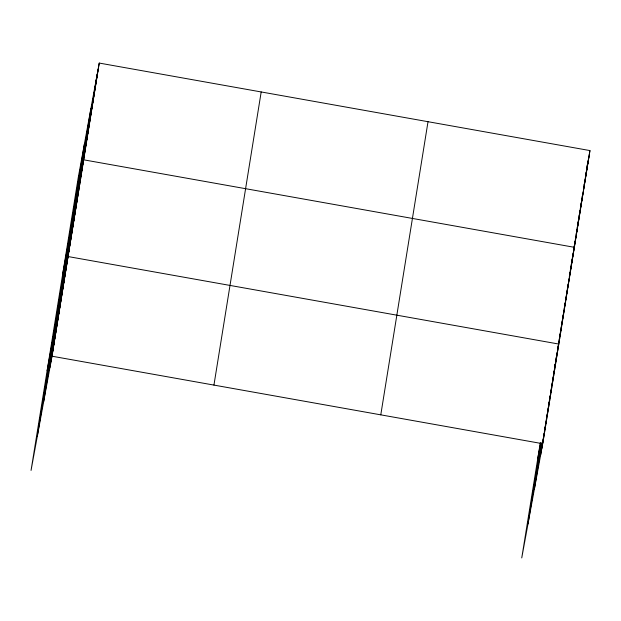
<?xml version="1.0" encoding="UTF-8"?>
<svg xmlns="http://www.w3.org/2000/svg" width="621" height="621" viewBox="0 0 621 621"><rect width="100%" height="100%" fill="white"/><g stroke="black" fill="none" stroke-linecap="round" stroke-linejoin="round"><path stroke-width="0.93" d="M37.276 436.493L84.518 143.35M43.695 401.531L90.938 108.388M49.921 367.601L97.163 74.458M99.251 63.07L78.293 177.28L31.05 470.423L52.009 356.213L99.251 63.07L589.95 150.577L542.707 443.72L521.749 557.93L540.317 442.711M213.942 385.09L261.185 91.947M380.782 414.844L428.016 121.7M527.974 523.992L541.023 443.014M534.394 489.038L541.846 442.757M540.619 455.108L543.491 437.308M544.058 433.745L543.631 436.416L545.719 425.036M544.345 431.968L545.929 422.179M546.216 420.401L546.496 418.616M546.783 416.838L549.732 400.118M548.079 408.828L548.506 406.157M549.655 399.039L548.654 405.272L550.742 393.885M549.942 397.261L550.229 395.484M551.518 387.473L550.656 392.814L552.744 381.426M551.805 385.695L553.528 375.014M554.677 367.896L553.668 374.121L555.756 362.742M555.244 364.333L554.817 367.003L556.765 356.508M556.106 358.992L556.54 356.322M557.099 352.844L556.68 355.437L558.768 344.05L68.069 256.551L47.111 370.753M557.379 351.113L558.349 345.074M558.908 341.62L558.628 343.343L560.716 331.956M559.187 339.889L559.606 337.296M559.886 335.573L560.856 329.526M561.136 327.795L561.415 326.072M561.695 324.341L563.363 313.978M563.922 310.523L563.503 313.116L565.591 301.728M564.194 308.792L565.172 302.745M566.422 294.975L565.452 301.022L567.54 289.634M566.701 293.244L567.679 287.205M567.959 285.474L568.238 283.743M568.929 279.427L568.51 282.019L570.466 271.501M570.187 271.656L569.348 276.834L571.436 265.454M570.738 268.202L570.319 270.787L572.415 259.407M571.017 266.471L572.135 259.562M573.245 252.654L572.275 258.701L574.363 247.313L83.664 159.814L62.698 274.016M573.525 250.923L574.495 244.876M574.774 243.153L575.193 240.56M575.333 239.698L575.752 237.106M577.002 229.335L576.172 234.513L578.26 223.133M577.282 227.604L578.951 217.241M580.068 210.333L579.09 216.38L581.178 204.992M580.348 208.602L581.318 202.555M581.598 200.831L582.017 198.239M582.156 197.377L582.568 194.784M583.406 189.599L583.825 187.006M584.105 185.283L587.024 168.718M585.355 177.505L585.634 175.782M96.185 80.505L98.281 69.117M95.215 86.552L97.303 75.164M94.237 92.599L96.333 81.211M93.266 98.646L95.355 87.258M92.288 104.685L94.376 93.305M91.318 110.732L93.406 99.352M90.34 116.779L92.428 105.399M89.37 122.826L91.458 111.438M88.392 128.873L90.48 117.485M87.421 134.92L89.509 123.532M86.443 140.967L88.531 129.579M85.473 147.014L87.561 135.626M84.495 153.053L86.583 141.673M83.524 159.1L85.613 147.72M82.546 165.147L84.635 153.767M80.598 177.241L82.686 165.854M79.628 183.288L81.716 171.901M78.65 189.335L80.738 177.948M77.679 195.382L79.767 183.995M76.701 201.429L78.789 190.042M75.723 207.468L77.819 196.089M74.753 213.515L76.841 202.135M73.775 219.562L75.871 208.182M72.804 225.609L74.893 214.229M71.826 231.656L73.922 220.269M70.856 237.703L72.944 226.316M69.878 243.75L71.974 232.363M68.908 249.797L70.996 238.41M67.93 255.844L70.018 244.457M66.959 261.883L69.047 250.504M64.98 274.164L67.068 262.776M63.979 280.389L66.067 269.009M62.969 286.623L65.058 275.235M61.968 292.848L64.056 281.468M60.967 299.081L63.055 287.694M59.958 305.307L62.046 293.927M58.956 311.54L61.044 300.153M57.955 317.766L60.043 306.386M56.946 323.999L59.042 312.611M55.944 330.225L58.032 318.845M54.943 336.458L57.031 325.07M53.934 342.683L56.03 331.303M52.932 348.917L55.021 337.529M51.931 355.142L54.019 343.762M50.922 361.375L53.018 349.988M586.48 169.502L586.822 167.616M587.171 165.729L587.513 163.843M589.95 150.577L585.913 174.051L586.263 172.157M586.884 168.004L588.972 156.624M586.612 170.255L588.002 162.671M584.136 185.198L586.053 174.765M583.515 189.343L585.075 180.804M582.188 197.292L584.105 186.851M581.039 204.286L583.127 192.898M580.239 209.378L582.156 198.945M578.12 222.419L580.208 211.039M577.142 228.466L579.23 217.086M575.372 239.613L577.282 229.172M574.223 246.607L576.311 235.219M573.416 251.707L575.333 241.266M571.576 262.466L572.096 259.64M571.297 264.748L573.385 253.36M567.4 288.928L569.488 277.548M566.6 294.028L568.518 283.587M564.473 307.069L566.569 295.681M562.525 319.163L564.613 307.775M561.726 324.255L563.643 313.822M560.577 331.249L562.665 319.869M559.777 336.349L561.695 325.916M557.658 349.39L559.746 338.003M537.809 458.259L540.581 443.177M554.778 365.8L555.127 363.922M555.469 362.035L555.818 360.149M556.16 358.263L556.509 356.376M555.679 361.663L557.767 350.283M552.667 380.355L554.755 368.967M551.836 385.633L553.753 375.2M549.826 398.092L551.743 387.659M546.814 416.776L548.731 406.344M545.642 423.957L547.73 412.577M544.633 430.19L546.721 418.802M542.63 442.649L544.718 431.261M541.621 448.874L543.717 437.495M52.009 356.213L542.707 443.72"/></g></svg>
